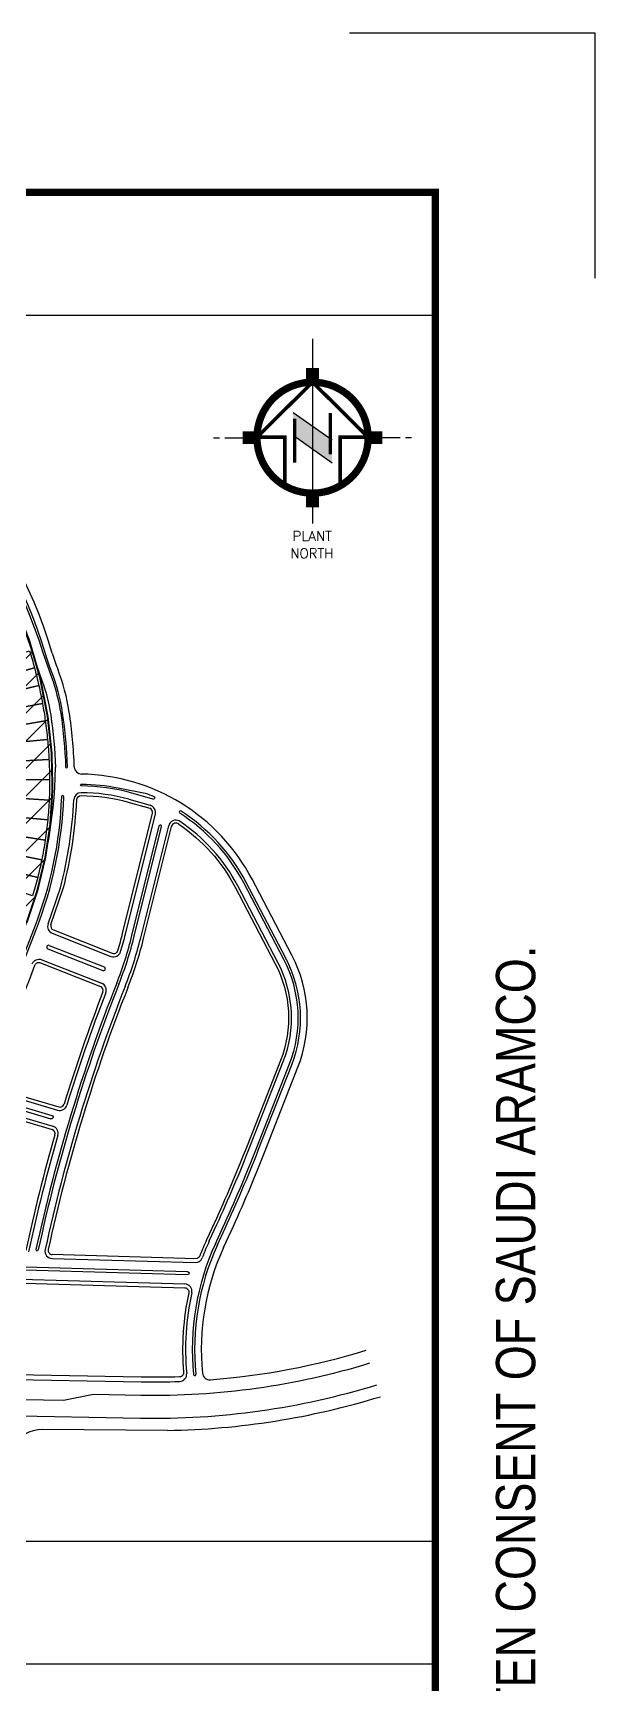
# Paper-space layout 'Layout1' of a CAD drawing. Extents: x 51 to 892, y -832 to -238.
# Drawn here: x 845.8 to 891.5, y -372.1 to -237.6 of the extents above; entities that cross this region are included whole.
import ezdxf
from ezdxf.enums import TextEntityAlignment as Align

# ---------------------------------------------------------------- set-up
doc = ezdxf.new("R2010")
doc.units = 0
doc.header["$LTSCALE"] = 10
doc.header["$MEASUREMENT"] = 0
doc.linetypes.add('X-Base 100915$0$PHANTOMX2', pattern=[5, 2.5, -0.5, 0.5, -0.5, 0.5, -0.5])
for name, color, linetype in [('L-ANNO-KPLN', 254, 'Continuous'), ('L-ANNO-KPLN-HTCH', 135, 'Continuous'), ('L-ANNO-KPLN-SHET', 139, 'X-Base 100915$0$PHANTOMX2'), ('X-TTBL-Arch$0$A-FRAME$0$A-KEYPLAN', 7, 'Continuous'), ('X-TTBL-Arch$0$A-FRAME$0$A-NOTES', 7, 'Continuous'), ('X-TTBL-Arch$0$A-FRAME$0$EBDR$0$G-Border-Ext', 4, 'Continuous'), ('X-TTBL-Arch$0$A-FRAME$0$north direction', 5, 'Continuous')]:
    doc.layers.add(name, color=color, linetype=linetype)
doc.layers.add('X-TTBL-Arch$0$A-FRAME$0$0-XREF-TB', color=3, linetype='Continuous', lineweight=9)
doc.styles.add('X-TTBL-Arch$0$A-FRAME$0$Arial Narrow_6', font='ARIALN.TTF', dxfattribs={"height": 3.441489361702127})
doc.styles.add('X-TTBL-Arch$0$A-FRAME$0$key plan jalmudah$0$key plan-a$0$KEY PLAN$0$KEYPLAN$0$ROMAND', font='romand__.ttf', dxfattribs={"width": 0.6, "height": 3})

# ---------------------------------------------------------------- blocks, each defined once
blk = doc.blocks.new('X-TTBL-Arch$0$A-FRAME$0$N01')
at = {"layer": 'X-TTBL-Arch$0$A-FRAME$0$north direction', "linetype": 'Continuous'}
for p, q in [((7.503331289626658e-12, 2.366245223587271), (7.503331289626658e-12, 1.87965234488513)), ((7.503331289626658e-12, 1.43441141979406), (7.503331289626658e-12, -1.625721779419109e-11)), ((1.585937401999445, -5.903309926281509), (-1.58593740199035, -3.672611623207558)), ((-8.061848460137526, -5.695603236552188), (-7.575255581424472, -5.695603236554916)), ((-7.130014656338744, -5.695603236552188), (-5.695603236531269, -5.695603236549459)), ((1.585937401993988, -7.76961657836398), (-1.58593740199035, -5.520551416630155)), ((7.130014656353524, -5.695603236543889), (5.695603236540592, -5.695603236552188)), ((8.061848460146848, -5.695603236557645), (7.57525558142811, -5.695603236549459))]:
    blk.add_line(p, q, dxfattribs=at)
at = {"layer": 'X-TTBL-Arch$0$A-FRAME$0$north direction'}
blk.add_line((1.204636191687314e-06, 2.122948211391758), (-1.279736352444161e-07, -12.70245626835651), dxfattribs=at)
at = {"layer": 'X-TTBL-Arch$0$A-FRAME$0$north direction', "linetype": 'Continuous'}
for points, const_width in [([(2.246744652827601, -9.625184550387871), (2.246744652827601, -5.660341045399264), (4.526392317832688, -5.660341045396535), (1.818989403545856e-12, -1.169073568354406), (-4.526392317823365, -5.660341045390965), (-2.24674465282942, -5.660341045399264), (-2.24674465282942, -9.6251845503906)], 0.290755190365637), ([(-1.456867668863197, -4.143665043181272), (-1.456867668863197, -7.74465355786333)], 0.2643229003323973), ([(1.456867668861378, -7.051856930868666), (1.456867668861378, -3.672611623213129)], 0.2643229003323973)]:
    blk.add_lwpolyline(points, dxfattribs=dict(at, const_width=const_width))
at = {"layer": 'X-TTBL-Arch$0$A-FRAME$0$north direction', "linetype": 'Continuous', "const_width": 0.5947265257478939}
blk.add_lwpolyline([(-4.526529668190278, -5.695603236554916, 1), (4.526529668194144, -5.695603236549459, 1)], format="xyb", close=True, dxfattribs=at)
at = {"layer": 'X-TTBL-Arch$0$A-FRAME$0$north direction', "linetype": 'Continuous'}
blk.add_circle((7.503331289626658e-12, -5.695603236557645), 4.625650755816952, dxfattribs=at)
for points in [[(-0.5286458006639805, -1.200049382518159), (-0.5286458006694374, -0.01266087940643956), (0.5286458006621615, -1.100260101128924), (0.5286458006678458, -0.01266087940916805)], [(-1.58593740199035, -3.672611623202101), (1.585937401988531, -5.90330992627878), (-1.58593740199035, -5.520551416635726), (1.585937401999445, -7.76961657836398)], [(-4.495553854021182, -6.224249037209802), (-5.682942357149386, -6.224249037218101), (-4.595343135407575, -5.166957435886275), (-5.682942357138245, -5.166957435883546)], [(4.495553854030504, -5.166957435889003), (5.682942357147567, -5.166957435883546), (4.595343135416897, -6.224249037215259), (5.682942357136653, -6.224249037218101)], [(0.5286458006733028, -10.19115709057792), (0.5286458006678458, -11.37854559370066), (-0.5286458006639805, -10.29094637196988), (-0.5286458006585235, -11.37854559369794)]]:
    blk.add_solid(points, dxfattribs=at)
at = {"layer": 'X-TTBL-Arch$0$A-FRAME$0$north direction', "linetype": 'Continuous', "style": 'X-TTBL-Arch$0$A-FRAME$0$key plan jalmudah$0$key plan-a$0$KEY PLAN$0$KEYPLAN$0$ROMAND'}
for s, p in [('PLANT', (-1.620576527876665, -14.11658086063471)), ('NORTH', (-1.806114269239515, -15.52883006447007))]:
    blk.add_text(s, height=0.7929687009971917, dxfattribs=at).set_placement(p)
blk = doc.blocks.new('X-TTBL-Arch$0$A-FRAME')
at = {"layer": 'X-TTBL-Arch$0$A-FRAME$0$A-KEYPLAN', "color": 1}
blk.add_lwpolyline([(735.5335121136127, -260.5787476274371), (878.5335121136128, -260.5787476274371)], dxfattribs=at)
at = {"layer": 'X-TTBL-Arch$0$A-FRAME$0$A-NOTES', "color": 1}
for points in [[(735.5335121136127, -360.5787484107765), (878.5335121136128, -360.5787484107765)], [(735.5335121136127, -370.5787484107765), (878.5335121136128, -370.5787484107765)]]:
    blk.add_lwpolyline(points, dxfattribs=at)
at = {"layer": 'X-TTBL-Arch$0$A-FRAME$0$EBDR$0$G-Border-Ext', "color": 1}
for p, q in [((871.5335121136128, -237.5787476274335), (891.5335121136128, -237.5787476274335)), ((891.5335121136128, -237.5787476274335), (891.5335121136128, -257.5787476274335))]:
    blk.add_line(p, q, dxfattribs=at)
at = {"layer": 'X-TTBL-Arch$0$A-FRAME$0$EBDR$0$G-Border-Ext', "const_width": 0.6}
blk.add_lwpolyline([(63.53351211361633, -818.5787476274296), (63.53351211361633, -250.5787476274369), (878.5335121136127, -250.5787476274365), (878.5335121136127, -818.5787476274293)], close=True, dxfattribs=at)
at = {"layer": 'X-TTBL-Arch$0$A-FRAME$0$north direction'}
blk.add_blockref('X-TTBL-Arch$0$A-FRAME$0$N01', (868.5335121136108, -264.8831443908849), dxfattribs=at)
at = {"layer": 'X-TTBL-Arch$0$A-FRAME$0$0-XREF-TB', "style": 'X-TTBL-Arch$0$A-FRAME$0$Arial Narrow_6'}
blk.add_text('THIS DRAWING AND THE INFORMATION CONAINED HEREIN ARE THE SOLE PROPERTY OF SAUDI ARAMCO. NO REPRODUCTION IN FULL, OR IN PART, SHALL BE OBTAINED FROM THIS DRAWING WITHOUT THE WRITTEN CONSENT OF SAUDI ARAMCO.', height=3.2, rotation=90, dxfattribs=at).set_placement((885.0735623186038, -534.5787476274329), align=Align.MIDDLE_CENTER)
blk = doc.blocks.new('X-TTBL-Arch')
blk.add_blockref('X-TTBL-Arch$0$A-FRAME', (0, 0))
blk = doc.blocks.new('masterplan')
at = {"layer": 'L-ANNO-KPLN'}
for p, q in [((408045.9077743791, 2905893.920061107), (408047.6248390246, 2905893.433001204)), ((408045.3950786949, 2905883.000708926), (408047.8257877459, 2905892.76663811)), ((408045.6279732204, 2905882.942742212), (408048.0586822714, 2905892.708671395)), ((408046.1558674781, 2905882.811350991), (408048.3819584792, 2905891.755180391)), ((408046.3421830984, 2905882.76497762), (408048.5682740995, 2905891.70880702)), ((408046.8700773562, 2905882.6335864), (408049.1438126097, 2905891.768837474)), ((408047.1029718816, 2905882.575619685), (408049.3767071352, 2905891.710870759)), ((408059.1700596595, 2905881.209938677), (408055.9037185259, 2905887.451953847)), ((408039.3203985639, 2905883.761510815), (408040.3299056919, 2905886.714973444)), ((408058.0359500021, 2905880.616478245), (408054.7696088685, 2905886.858493415)), ((408058.5179466065, 2905880.868698929), (408055.2516054729, 2905887.110714098)), ((408058.688063055, 2905880.957717994), (408055.4217219215, 2905887.199733164)), ((408039.6637722468, 2905882.997638793), (408044.4361140167, 2905881.114378157)), ((408039.7510796059, 2905883.264198576), (408044.5519679179, 2905881.369672908)), ((408038.812417361, 2905880.839492614), (408043.6833344566, 2905878.9173322)), ((408039.3080896783, 2905881.727537284), (408043.7730131656, 2905879.965589994)), ((408039.4196796734, 2905882.010315771), (408043.8846031605, 2905880.248368481)), ((408038.6945802199, 2905880.584980488), (408043.5956061716, 2905878.650938523)), ((408055.7568349664, 2905865.577893244), (408058.4780961426, 2905872.536856953)), ((408056.2634757819, 2905865.37977438), (408058.9847369582, 2905872.338738089)), ((408056.4422901873, 2905865.309850075), (408059.1635513636, 2905872.268813784)), ((408056.9489310028, 2905865.111731212), (408059.6701921792, 2905872.070694921)), ((408035.0801216823, 2905870.057830387), (408040.0984435005, 2905868.566611573)), ((408035.1447880889, 2905870.330715116), (408040.1937663904, 2905868.830386579)), ((408034.6886599762, 2905868.75538047), (408039.7093464985, 2905867.263458973)), ((408034.9551367199, 2905869.243705475), (408039.5562901851, 2905867.876450272)), ((408035.0326145147, 2905869.504437504), (408039.6337679799, 2905868.137182302)), ((408034.5937373742, 2905868.491486517), (408039.6451240543, 2905866.990442318)), ((408052.452773517, 2905857.90624164), (408053.0660344638, 2905859.241868368)), ((408052.9471506304, 2905857.679245451), (408053.5604115773, 2905859.014872179)), ((408053.1216366705, 2905857.59912915), (408053.7348976174, 2905858.934755877)), ((408053.616013784, 2905857.372132961), (408054.2292747308, 2905858.707759689)), ((408039.6537205779, 2905856.471757173), (408051.2995501976, 2905856.14047578)), ((408031.6381482092, 2905854.939059035), (408050.4584139561, 2905854.403691092)), ((408033.5072715533, 2905846.667615123), (408046.8941709292, 2905846.41981687)), ((408035.6560606107, 2905845.003561755), (408040.5710959425, 2905844.912581975)), ((408040.5710959425, 2905844.912581975), (408043.0210347626, 2905845.403324192)), ((408043.0210347626, 2905845.403324192), (408046.8740349505, 2905845.332003218)), ((408035.6313348132, 2905843.667790579), (408046.8393892222, 2905843.460323845)), ((408049.0611328577, 2905842.451082464), (408038.8627454127, 2905842.519789162))]:
    blk.add_line(p, q, dxfattribs=at)
at = {"layer": 'L-ANNO-KPLN', "flags": 128}
for points in [[(408016.3995481979, 2905929.823973209, -0.2358157968075135), (408038.8814598504, 2905905.894963889), (408039.602836648, 2905903.880429585, -0.0483307189192939), (408040.350607855, 2905900.918257668, -0.0295468592490262), (408040.751259123, 2905896.557110305, 0.9999999999995454), (408040.9111744502, 2905896.562314929, 0.0295468592490262), (408040.5087947471, 2905900.94227656, 0.0553530370581283), (408039.5964734487, 2905904.354180946, -0.0220471107286702), (408039.1424196906, 2905905.689420495, 0.2377585232711487), (408016.4659971184, 2905930.004107994, 0.0928711689881435)], [(407989.6498077281, 2905918.613482691), (407996.1987304164, 2905924.789414102, -0.0852654705819975), (408000.1692018884, 2905927.339274973, -0.0330546858997407), (408004.0533151864, 2905928.689988061), (408005.0235734135, 2905928.923857622, -0.0549308624120991), (408011.7860871383, 2905929.785799562, -0.0928711689882817), (408016.1143715858, 2905929.050894753, -0.235974762197125), (408038.0983193083, 2905905.637775721), (408038.8270733628, 2905903.602639511, -0.0483307189193957), (408039.5359453605, 2905900.794560376, -0.029546859249043), (408039.9276951875, 2905896.530306493)], [(408030.3052757883, 2905857.578407606, 1), (408030.4927602223, 2905857.537012111), (408030.9613849202, 2905859.65946135, -0.0386129181767769), (408037.36549111, 2905880.773175116), (408037.3654911008, 2905880.773175093), (408038.3697402201, 2905883.349491543, 0.0840979229545233), (408040.5972564626, 2905894.123215132, 1.00000000023411), (408040.4053814242, 2905894.130141144, -0.0840979229545233), (408038.1908504618, 2905883.419222844), (408037.1866013404, 2905880.842906388), (408037.1866013496, 2905880.842906412, 0.0386129181767769), (408030.7739004849, 2905859.700856839), (408030.3052757883, 2905857.578407606)], [(408041.6524357682, 2905893.877247725, -0.4019357472126359), (408042.0121480384, 2905894.222063489, -0.069186903797164), (408045.8422802757, 2905893.689170392), (408047.6113259826, 2905893.187365621)], [(408042.0508820851, 2905895.006009562, -1), (408042.0512923012, 2905895.158009009, -0.05030358750557901), (408045.0410739125, 2905894.848299325), (408047.2373637579, 2905894.433518248, -0.0122235964434005), (408047.9370476448, 2905894.148260653, -1.000000000000416), (408047.8444680428, 2905893.936163898), (408046.0562276803, 2905894.443413395, 0.0685317778700238), (408042.0508820851, 2905895.006009561)], [(408039.5541280608, 2905883.701921514), (408040.5597923636, 2905886.645501591, 0.0539345548891375), (408041.6524357682, 2905893.877247725)], [(408049.9580950002, 2905891.899156256, -0.1241154096396522), (408054.5569633078, 2905886.747219584), (408057.8233044408, 2905880.505204414, -0.217029855613825), (408058.2545781359, 2905872.624262333), (408055.5333169599, 2905865.665298625, -0.0144209803121961), (408052.8479269138, 2905859.342013745), (408052.2346659666, 2905858.006387017, 0.0167643208182778), (408051.6790382436, 2905856.680822525, -0.3191823142507712), (408051.3477209106, 2905856.459234944), (408039.6585320056, 2905856.791749751)], [(408031.7656821748, 2905855.679732119, -0.9999999999999998), (408031.7734164544, 2905855.951622135), (408050.6692817013, 2905855.414103661, -0.9999999999999998), (408050.6615474217, 2905855.142213644), (408031.7656821748, 2905855.679732119)], [(408031.3995653859, 2905854.259220609, -0.433385223347694), (408031.7531169606, 2905854.615659149), (408050.4533294998, 2905854.083706281, -0.4704359922976638), (408050.7795162898, 2905853.665945092, 0.0760440498378553), (408050.3601739691, 2905847.195476896, -0.4295081888518442), (408050.0295638624, 2905846.821772368, -0.0134135171284594), (408046.9011296867, 2905846.79575247), (408033.7282662602, 2905847.039588809, -0.000247559390746), (408033.599954652, 2905847.042027468, -0.321363750093779), (408033.2788018025, 2905847.281828261), (408032.7447577114, 2905848.963238559), (408031.8065663252, 2905851.917085788, -0.0678459480829791), (408031.3995654745, 2905854.259220615)]]:
    blk.add_lwpolyline(points, format="xyb", dxfattribs=at)
at = {"layer": 'L-ANNO-KPLN'}
for points in [[(408038.213938663, 2905904.644782274), (408036.2169411393, 2905904.061313394, 0.0103081473754813), (408035.8311274399, 2905905.392165446), (408037.8094422318, 2905906.03488526, -0.01015697735118755)], [(408038.5691624181, 2905903.207102352), (408036.548666971, 2905902.711507636, 0.01033763149840296), (408036.2169411393, 2905904.061313394), (408038.213938663, 2905904.644782274, -0.01038068977207871)], [(408038.8697924721, 2905901.726970924), (408036.8244350133, 2905901.34880834, 0.01034062565152603), (408036.548666971, 2905902.711507636), (408038.5691624181, 2905903.207102352, -0.01057897206758341)], [(408039.0964484483, 2905900.315877983), (408037.0435676277, 2905899.977407214, 0.01032754665108388), (408036.8244350133, 2905901.34880834), (408038.8697924721, 2905901.726970924, -0.01002248925685764)], [(408039.2753513725, 2905898.807614348), (408037.2058291626, 2905898.599067793, 0.01032100912253715), (408037.0435676277, 2905899.977407214), (408039.0964484483, 2905900.315877983, -0.0106545975100231)], [(408039.3960596069, 2905897.178954828), (408037.3194163088, 2905897.061117904, 0.01146443271546967), (408037.2058291626, 2905898.599067793), (408039.2753513725, 2905898.807614348, -0.0114524973709408)], [(408039.4386468767, 2905895.901299112), (408039.4372256678, 2905895.900574365, -0.002911382923032506), (408039.4418463451, 2905895.537671153), (408037.3624258953, 2905895.519229125, 0.01146670983079783), (408037.3194163088, 2905897.061117904), (408039.3960596069, 2905897.178954828, -0.008961109901756619)], [(408039.409280067, 2905893.855665662), (408037.3326942035, 2905893.978095122, 0.008792496427220216), (408037.3612553254, 2905895.019231138, 0.003750061971946166), (408037.3624258953, 2905895.519229125), (408039.4418463451, 2905895.537671153, -0.01326746093651866)], [(408039.409280067, 2905893.855665662, -0.01274607245094245), (408039.2941484991, 2905892.2435231), (408037.2226828274, 2905892.43207891, 0.01307769397724584), (408037.3326942035, 2905893.978095122)], [(408039.2941484991, 2905892.2435231, -0.01309100754037624), (408039.0906590665, 2905890.595924115), (408037.033610756, 2905890.903829742, 0.01298059221452991), (408037.2226828274, 2905892.43207891)], [(408039.0906590665, 2905890.595924115, -0.01283644649838099), (408038.807777287, 2905888.992690266), (408036.7650267428, 2905889.385214159, 0.01300090082137848), (408037.033610756, 2905890.903829742)], [(408038.807777287, 2905888.992690266, -0.01173453324522814), (408038.4776142543, 2905887.541592928), (408036.4564968572, 2905888.03335677, 0.01170258588718839), (408036.7650267428, 2905889.385214159)], [(408038.4776142543, 2905887.541592928, -0.01223373179287272), (408038.0612855123, 2905886.046459564), (408036.0853716161, 2905886.698064655, 0.01170012149601638), (408036.4564968572, 2905888.03335677)]]:
    blk.add_lwpolyline(points, format="xyb", close=True, dxfattribs=at)
for centre, radius, start, end in [((408003.6828862643, 2905895.350678541), 37.47999999991102, 16.2548111185668, 69.75176714962522), ((408054.5028413611, 2905910.167974514), 15.45599999997253, 196.2548111185667, 201.3068180365278), ((408024.6901055363, 2905898.540387377), 16.54399999997061, 8.633769201237486, 21.30681803652799), ((408003.6828862643, 2905895.350678542), 37.79199999987988, 1.835217433474481, 8.633769201237486), ((408001.3996611314, 2905897.171086417), 38.53336226101811, 339.5206561147924, 359.0471716401193), ((408042.0551936487, 2905896.580186569), 0.5999999999989338, 181.8352174334744, 268.9600772527925), ((408041.7539189304, 2905879.982920724), 15.99999999997156, 27.622302999046, 88.96007725279253), ((408042.0121154021, 2905893.862063491), 0.5999999999989338, 89.99480578787117, 177.5826370896535), ((408042.0108752237, 2905880.182063547), 14.27999999998649, 74.16356376050098, 89.99480578787117), ((408007.6826925662, 2905895.311314241), 33.75999999984752, 345.2482817347658, 357.5826370896535), ((408047.4764459578, 2905892.853588182), 0.3599999999993603, 346.0232596652888, 67.99628342402667), ((408042.0615556166, 2905880.217666048), 14.33859147819156, 66.38827509805594, 67.17027989346411), ((408047.4764459578, 2905892.853588182), 0.5999999999989338, 346.0232596652888, 56.83404309358535), ((408050.1031436591, 2905892.867496875), 0.1027639837005973, 57.05670188037023, 237.0567018803703), ((408041.7539189304, 2905879.982920724), 15.45599999997253, 27.622302999046, 57.05670188037023), ((408048.4751162893, 2905891.731993705), 0.09600000001155129, 346.023259673883, 166.0232596652888), ((408049.7260489233, 2905891.623920687), 0.5999999999989338, 62.49206721182106, 166.0232596652888), ((408049.7260489233, 2905891.623920687), 0.3599999999993603, 49.86637429130136, 166.0232596652888), ((408042.0615556166, 2905880.217666048), 14.33859147819156, 27.5901472317643, 56.36755917632681), ((408042.0108752237, 2905880.182063547), 14.94399999998453, 27.622302999046, 57.46826749502625), ((408039.8840156581, 2905883.555754229), 0.5999999999989338, 159.9446566933976, 248.4648254291999), ((408039.877352495, 2905883.584184759), 0.3439999999993887, 159.9852335266087, 248.4648254291999), ((408016.0503762548, 2905890.304513047), 31.02399199631314, 338.463194932134, 346.0232596652888), ((408016.0503762548, 2905890.304513047), 30.23999199631454, 343.2521201520726, 346.0232596652888), ((408016.0503762548, 2905890.304513047), 31.21599199631279, 338.463194932134, 346.0232596652888), ((408016.0503762548, 2905890.304513047), 30.47999199631411, 343.2085092705314, 346.0232596652888), ((408016.0503762548, 2905890.304513047), 31.75999199631183, 338.463194932134, 346.0232596652888), ((408016.0503762548, 2905890.304513047), 31.99999199631141, 338.463194932134, 346.0232596652888), ((408039.3638846758, 2905881.868926527), 0.1520000000253151, 68.4648254291999, 248.4648254291999), ((408044.6563574281, 2905881.672493593), 0.5999999999989338, 248.4648254291999, 343.2085092705314), ((408044.678240807, 2905881.689659092), 0.3439999999993887, 248.4648254291999, 343.2521201520726), ((408049.3883638651, 2905876.091342445), 10.304000000009, 338.6423137191592, 27.622302999046), ((408049.3883638651, 2905876.091342445), 10.49600000000626, 338.6423137191592, 27.622302999046), ((408049.388363865, 2905876.091342445), 11.04000000000014, 338.6423137191592, 27.622302999046), ((408043.8288081631, 2905880.106979237), 0.1519999999838255, 248.4648254291999, 68.4648254291999), ((408049.3883638651, 2905876.091342445), 9.760000000019467, 338.6423137191592, 27.622302999046), ((408174.0324707335, 2905827.956452081), 138.8160000025783, 158.463194932134, 167.8295509303236), ((408174.0324707335, 2905827.956452081), 138.6240000025786, 158.463194932134, 167.8295509303236), ((408174.0324707335, 2905827.956452081), 138.0800000025796, 158.463194932134, 167.7735074434779), ((408174.0324707335, 2905827.956452081), 137.84000000258, 158.463194932134, 167.7476217452991), ((408174.0324707335, 2905827.956452081), 139.6000000025769, 158.9021473503479, 162.8766511853663), ((408174.0324707335, 2905827.956452081), 139.3600000025774, 158.8922720640675, 162.8865422491473), ((408043.4693332824, 2905878.33095234), 0.3439999999993887, 338.9021473503479, 68.4648254291999), ((408043.4630910453, 2905878.359216764), 0.5999999999989338, 338.8922720640675, 68.4648254291999), ((408040.2693504008, 2905869.141755756), 0.5999999999989338, 253.4504261604374, 342.8865422491473), ((408040.2917530133, 2905869.16013591), 0.3439999999993887, 253.4504261604374, 342.8766511853664), ((408039.5384395982, 2905866.688314789), 0.5999999999989338, 343.9345507666196, 73.45042616043747), ((408174.0324707335, 2905827.956452081), 139.6000000025769, 163.9444325489556, 167.9355476606468), ((408174.0324707335, 2905827.956452081), 139.3600000025774, 163.9345507666195, 167.9633931876739), ((408039.5471374315, 2905866.660692986), 0.3439999999993887, 343.9444325489556, 73.45042616043747), ((407944.5938795718, 2905909.047502716), 119.3599999990063, 335.3374975280108, 338.6423137191592), ((407944.5938795718, 2905909.047502716), 119.9039999990246, 335.3374975280108, 338.6423137191592), ((407944.5938795712, 2905909.047502716), 120.0959999995859, 335.3374975280108, 338.6423137191592), ((407944.5938795712, 2905909.047502716), 120.6399999995789, 335.3374975280108, 338.6423137191592), ((408071.7189404382, 2905849.060066639), 21.19999999994648, 155.3374975280108, 159.3718674847874), ((408038.4302364328, 2905857.201493598), 0.0959999999948032, 167.8295509303236, 347.8295509303236), ((408039.670781489, 2905857.071514562), 0.5999999999989338, 167.7735074434779, 268.3705833905489), ((408039.6683135947, 2905857.135610654), 0.3439999999993887, 167.7476217452991, 268.3705833905489), ((408071.7189404384, 2905849.060066639), 20.65600000002168, 155.3374975280108, 185.690621197078), ((408071.7189404384, 2905849.060066639), 20.46400000002248, 155.3374975280108, 185.690621197078), ((408051.3166111086, 2905856.740233168), 0.5999999999989338, 268.3705833905489, 339.3718674847874), ((408071.7189404385, 2905849.060066639), 19.92000000009304, 155.3374975280108, 185.5693295712893), ((408050.4413530451, 2905853.803933702), 0.5999999999989338, 347.4313878132885, 88.37058339054886), ((408071.7189404382, 2905849.060066639), 21.19999999994648, 167.4313878132885, 185.3028644949183), ((408047.9804773743, 2905905.105763691), 58.69599999992334, 274.4520253129925, 287.0765678847694), ((408047.9804773742, 2905905.105763691), 59.783999999918, 268.9395473524958, 287.0765678847694), ((408050.0122427221, 2905847.04530257), 0.5999999999989338, 272.0041882931823, 5.302864494918348), ((408052.4901406209, 2905847.185057951), 0.5999999999989338, 185.5693295712893, 274.4520253129925), ((408047.9804773742, 2905905.105763691), 61.65599999989295, 268.9395473524958, 287.0765678847694), ((408047.9804773739, 2905905.105763691), 58.6959999999038, 268.9395473524958, 272.0041882931823), ((408051.2602639367, 2905847.021401438), 0.09599999999495937, 185.6906185158317, 5.690624146397141), ((408047.9804773742, 2905905.105763691), 62.66399999989115, 270.988128224425, 287.0765678847694), ((408038.810924879, 2905839.720268732), 2.799999999995024, 88.93954735249585, 212.4607466156271)]:
    blk.add_arc(centre, radius, start, end, dxfattribs=at)
at = {"layer": 'L-ANNO-KPLN', "extrusion": (0, 0, -1)}
for centre, radius, start, end in [((-408038.5921739496, 2905880.281377178), 0.5999999999989338, 20.91266837133049, 111.5351745708001), ((-408189.8746380544, 2905822.497764766), 162.3028173755655, 17.3003507302724, 20.89635154413871), ((-408038.5683073307, 2905880.264994305), 0.3439999999993887, 20.89635154413871, 111.5351745708001), ((-408039.5950290825, 2905868.006816287), 0.1360000000270823, 106.5495738395625, 286.5495738395625)]:
    blk.add_arc(centre, radius, start, end, dxfattribs=at)
blk = doc.blocks.new('*U42')
at = {"layer": 'L-ANNO-KPLN-HTCH'}
h = blk.add_hatch(dxfattribs=at)
h.set_pattern_fill('ANSI31', color=256, scale=0.5)
h.set_pattern_definition([(45, (0, 0), (-1.122532015133644, 1.122532015133644), [])])
edge = h.paths.add_edge_path()
edge.add_line((-3455.697593421271, 26424.68478805902), (-3439.081402089508, 26440.8751279782))
edge.add_line((-3439.081402089508, 26440.8751279782), (-3437.056759942733, 26442.76920894678))
edge.add_line((-3437.056759942733, 26442.76920894678), (-3431.460980911917, 26447.88420916866))
edge.add_arc((-3417.075323722825, 26429.09750129489), 23.66194255542817, 95.39855763813011, 127.442578282379, ccw=False)
edge.add_arc((-3417.829869229194, 26247.63561908334), 205.0241500281754, 88.632134002773, 90.41126806126272, ccw=False)
edge.add_arc((-3423.20128381951, 26419.36400693062), 34.78655107822799, 45.17399127250309, 72.83623014732558, ccw=False)
edge.add_arc((-3423.947046427785, 26418.39483174884), 36.00000000402139, 23.774485278079226, 45.419557536097216, ccw=False)
edge.add_arc((-3423.947046422731, 26418.39483175135), 35.99999999838079, 8.495610740262975, 23.774485277655288, ccw=False)
edge.add_arc((-3422.871247099215, 26418.48886450189), 34.9221756588274, -5.833749600871727, 8.60378153063209, ccw=False)
edge.add_arc((-3420.027208626269, 26418.3678361895), 32.08100825784198, 339.1119337905687, 353.86500355693005, ccw=False)
edge.add_arc((-3390.876769418451, 26407.24332225399), 0.8799999999330226, 247.9580284328257, 339.11193377292676, ccw=False)
edge.add_line((-3391.207020829143, 26406.4276421662), (-3395.041049059658, 26407.9799581408))
edge.add_line((-3395.041049059658, 26407.9799581408), (-3397.250510453191, 26420.09700569888))
edge.add_line((-3397.250510453191, 26420.09700569888), (-3398.701102005146, 26425.26723841163))
edge.add_line((-3398.701102005146, 26425.26723841163), (-3398.337922213544, 26426.01643149327))
edge.add_line((-3398.337922213544, 26426.01643149327), (-3398.671851359602, 26426.92379569965))
edge.add_arc((-3257.688756478629, 25882.09785592626), 562.771301411312, 104.5080358306132, 105.7490551088947)
edge.add_arc((-3301.111374527269, 26038.47413239236), 400.4800000099875, 105.8423130561481, 107.9383219189039)
edge.add_arc((-3301.111374329311, 26038.47413180869), 400.4800006262575, 107.9383219201296, 109.7232337209431)
edge.add_arc((-3288.476194832993, 26004.07570108618), 437.1245807827079, 109.7606215981035, 111.1291546603551)
edge.add_arc((-3446.26160208967, 26412.37286136803), 0.600000000213645, 202.6348313287165, 290.94247565474956, ccw=False)
edge.add_arc((-3469.830723656297, 26402.54516862132), 24.93599491179325, 22.63482972289451, 33.28274834961032)
edge.add_arc((-3493.146095351107, 26383.92912930661), 54.71300036840288, 36.18233408169527, 46.83278559836667)
edge.add_arc((-3455.561929312728, 26424.2566902152), 0.4490759865007463, 107.58434547302369, 250.0304919207731, ccw=False)
at = {"layer": 'L-ANNO-KPLN-SHET', "transparency": 33554687, "const_width": 0.16}
blk.add_lwpolyline([(-3391.002032262683, 26432.90779291983, -0.06676560800068809), (-3388.342067811117, 26423.71324297558, -0.0630790776089087), (-3388.12993304356, 26414.93929404444, -0.06446147379744199), (-3390.054604112581, 26406.92956405138, -0.4201246475238508)], format="xyb", dxfattribs=at)
at = {"linetype": 'Continuous'}
blk.add_blockref('masterplan', (-411427.6337880858, -2879476.937535429), dxfattribs=at)

psp = doc.layouts.get("Layout1")

# ---------------------------------------------------------------- block references
for name, p in [('X-TTBL-Arch', (0, 0)), ('*U42', (4235.30803268658, -26717.05193810303))]:
    psp.add_blockref(name, p)

doc.saveas('drawing.dxf')
